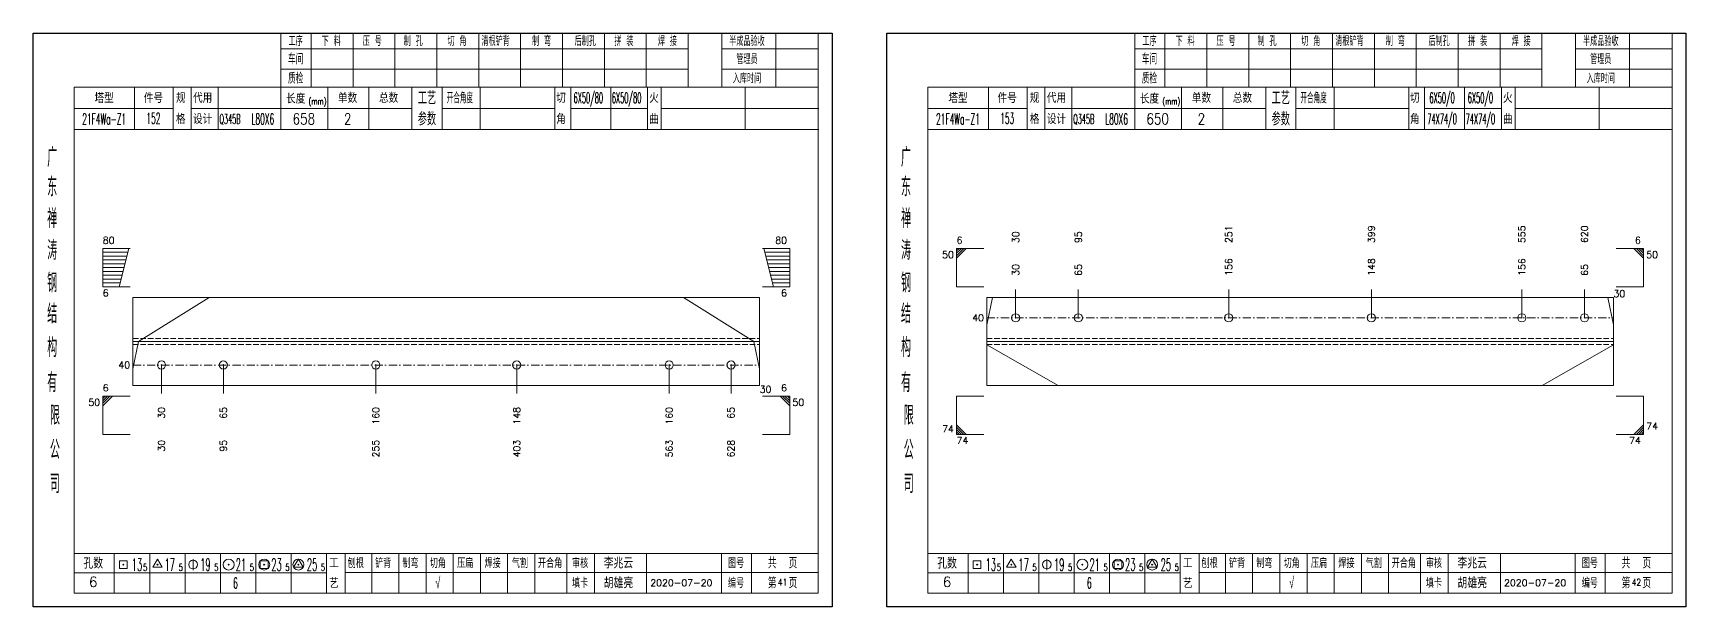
# Model space of a CAD drawing. Extents: x 1310 to 15542, y -76 to 8381.
# Drawn here: x 14002 to 14606, y 5794 to 6004 of the extents above; entities that cross this region are included whole.
import ezdxf
from ezdxf.enums import TextEntityAlignment as Align

# ---------------------------------------------------------------- set-up
doc = ezdxf.new("R2010")
doc.units = 0
doc.header["$MEASUREMENT"] = 0
doc.linetypes.add('一点画线', pattern=[5.2, 3, -1, 0.2, -1])
doc.linetypes.add('虚线', pattern=[2.75, 2, -0.75])
doc.layers.get('0').update_dxf_attribs({"linetype": 'CONTINUOUS', "lineweight": 25})
for name, color, linetype, lineweight in [('1', 7, 'CONTINUOUS', 25), ('4', 7, 'CONTINUOUS', 25), ('5', 7, 'CONTINUOUS', 25)]:
    doc.layers.add(name, color=color, linetype=linetype, lineweight=lineweight)
doc.styles.get("Standard").update_dxf_attribs({"font": 'simplex.shx', "width": 0.7, "height": 3, "bigfont": 'gbhzfs.shx'})

# ---------------------------------------------------------------- blocks, each defined once
blk = doc.blocks.new('孔21.5')
at = {"layer": '5', "color": 7, "linetype": 'Continuous', "lineweight": 13}
for p, q in [((-0.1, -0.1), (0.1, 0.1)), ((0.1, -0.1), (-0.1, 0.1))]:
    blk.add_line(p, q, dxfattribs=at)
blk.add_circle((0, 0), 1, dxfattribs=at)
blk = doc.blocks.new('CTJGK')
at = {"color": 6, "linetype": 'Continuous'}
for p, q in [((0, 209.97), (292.13, 209.97)), ((0, 0), (0, 209.97)), ((292.13, 209.97), (292.13, 0)), ((292.13, 0), (0, 0))]:
    blk.add_line(p, q, dxfattribs=at)

msp = doc.modelspace()

# ---------------------------------------------------------------- linework, layer by layer
at = {"color": 7, "linetype": 'Continuous', "lineweight": 13}
for p, q in [((14027.122, 5924.824), (14037.122, 5924.824)), ((14027.122, 5910.824), (14027.122, 5924.824)), ((14027.122, 5923.424), (14036.272, 5923.424)), ((14027.122, 5922.024), (14035.922, 5922.024)), ((14033.122, 5910.824), (14036.622, 5924.824)), ((14278.252, 5924.824), (14268.252, 5924.824)), ((14272.252, 5910.824), (14268.752, 5924.824)), ((14278.252, 5923.424), (14269.102, 5923.424)), ((14278.252, 5922.024), (14269.452, 5922.024)), ((14278.252, 5910.824), (14278.252, 5924.824)), ((14339.252, 5924.824), (14349.252, 5924.824)), ((14339.252, 5910.824), (14339.252, 5924.824)), ((14340.127, 5924.824), (14339.252, 5923.949)), ((14341.002, 5924.824), (14339.252, 5923.074)), ((14341.877, 5924.824), (14339.252, 5922.199)), ((14342.752, 5924.824), (14339.252, 5921.324)), ((14590.382, 5924.824), (14580.382, 5924.824)), ((14586.882, 5924.824), (14590.382, 5921.324)), ((14587.757, 5924.824), (14590.382, 5922.199)), ((14588.632, 5924.824), (14590.382, 5923.074)), ((14589.507, 5924.824), (14590.382, 5923.949)), ((14590.382, 5910.824), (14590.382, 5924.824)), ((14027.122, 5920.624), (14035.572, 5920.624)), ((14027.122, 5919.224), (14035.222, 5919.224)), ((14027.122, 5917.824), (14034.872, 5917.824)), ((14027.122, 5916.424), (14034.522, 5916.424)), ((14278.252, 5920.624), (14269.802, 5920.624)), ((14278.252, 5919.224), (14270.152, 5919.224)), ((14278.252, 5917.824), (14270.502, 5917.824)), ((14278.252, 5916.424), (14270.852, 5916.424)), ((14027.122, 5915.024), (14034.172, 5915.024)), ((14027.122, 5913.624), (14033.822, 5913.624)), ((14027.122, 5912.224), (14033.472, 5912.224)), ((14027.122, 5910.824), (14037.122, 5910.824)), ((14278.252, 5910.824), (14268.252, 5910.824)), ((14278.252, 5915.024), (14271.202, 5915.024)), ((14278.252, 5913.624), (14271.552, 5913.624)), ((14278.252, 5912.224), (14271.902, 5912.224)), ((14339.252, 5910.824), (14349.252, 5910.824)), ((14360.827, 5899.449), (14360.827, 5909.824)), ((14383.74, 5899.449), (14383.74, 5909.824)), ((14438.731, 5899.449), (14438.731, 5909.824)), ((14490.902, 5899.449), (14490.902, 5909.824)), ((14545.893, 5899.449), (14545.893, 5909.824)), ((14568.806, 5899.449), (14568.806, 5909.824)), ((14590.382, 5910.824), (14580.382, 5910.824)), ((14040.211, 5890.824), (14065.979, 5906.949)), ((14265.162, 5890.824), (14239.394, 5906.949)), ((14350.252, 5896.871), (14352.367, 5906.949)), ((14579.382, 5896.871), (14577.267, 5906.949)), ((14038.122, 5880.746), (14040.211, 5890.824)), ((14267.252, 5880.746), (14265.162, 5890.824)), ((14350.252, 5889.615), (14376.337, 5874.699)), ((14579.382, 5889.615), (14553.296, 5874.699)), ((14048.568, 5882.199), (14048.568, 5871.824)), ((14071.203, 5882.199), (14071.203, 5871.824)), ((14126.918, 5882.199), (14126.918, 5871.824)), ((14178.455, 5882.199), (14178.455, 5871.824)), ((14234.171, 5882.199), (14234.171, 5871.824)), ((14256.805, 5882.199), (14256.805, 5871.824)), ((14027.122, 5870.824), (14037.122, 5870.824)), ((14027.122, 5870.824), (14027.122, 5856.824)), ((14027.997, 5870.824), (14027.122, 5869.949)), ((14028.872, 5870.824), (14027.122, 5869.074)), ((14029.747, 5870.824), (14027.122, 5868.199)), ((14030.622, 5870.824), (14027.122, 5867.324)), ((14278.252, 5870.824), (14268.252, 5870.824)), ((14274.752, 5870.824), (14278.252, 5867.324)), ((14275.627, 5870.824), (14278.252, 5868.199)), ((14276.502, 5870.824), (14278.252, 5869.074)), ((14277.377, 5870.824), (14278.252, 5869.949)), ((14278.252, 5870.824), (14278.252, 5856.824)), ((14339.252, 5870.824), (14349.252, 5870.824)), ((14339.252, 5870.824), (14339.252, 5856.824)), ((14590.382, 5870.824), (14580.382, 5870.824)), ((14590.382, 5870.824), (14590.382, 5856.824)), ((14027.122, 5856.824), (14037.122, 5856.824)), ((14278.252, 5856.824), (14268.252, 5856.824)), ((14342.752, 5856.824), (14339.252, 5860.324)), ((14341.877, 5856.824), (14339.252, 5859.449)), ((14341.002, 5856.824), (14339.252, 5858.574)), ((14340.127, 5856.824), (14339.252, 5857.699)), ((14339.252, 5856.824), (14349.252, 5856.824)), ((14590.382, 5856.824), (14580.382, 5856.824)), ((14586.882, 5856.824), (14590.382, 5860.324)), ((14587.757, 5856.824), (14590.382, 5859.449)), ((14588.632, 5856.824), (14590.382, 5858.574)), ((14589.507, 5856.824), (14590.382, 5857.699))]:
    msp.add_line(p, q, dxfattribs=at)
at = {"color": 7, "linetype": 'Continuous', "lineweight": 18}
for p, q in [((14038.122, 5906.949), (14038.122, 5874.699)), ((14038.122, 5906.949), (14267.252, 5906.949)), ((14267.252, 5906.949), (14267.252, 5874.699)), ((14350.252, 5906.949), (14350.252, 5874.699)), ((14350.252, 5906.949), (14579.382, 5906.949)), ((14579.382, 5906.949), (14579.382, 5874.699)), ((14038.122, 5890.824), (14267.252, 5890.824)), ((14350.252, 5890.824), (14579.382, 5890.824))]:
    msp.add_line(p, q, dxfattribs=at)
at = {"color": 3, "linetype": '一点画线', "lineweight": 13}
for p, q in [((14350.252, 5899.449), (14579.382, 5899.449)), ((14038.122, 5882.199), (14267.252, 5882.199))]:
    msp.add_line(p, q, dxfattribs=at)
at = {"color": 1, "linetype": '虚线', "lineweight": 18}
for p, q in [((14038.122, 5891.949), (14267.252, 5891.949)), ((14350.252, 5891.949), (14579.382, 5891.949)), ((14038.122, 5889.699), (14267.252, 5889.699)), ((14350.252, 5889.699), (14579.382, 5889.699))]:
    msp.add_line(p, q, dxfattribs=at)
at = {"layer": '1', "color": 7, "linetype": 'Continuous', "lineweight": 18}
for p, q in [((14038.122, 5874.699), (14267.252, 5874.699)), ((14350.252, 5874.699), (14579.382, 5874.699))]:
    msp.add_line(p, q, dxfattribs=at)
at = {"layer": '4', "color": 1, "linetype": 'Continuous', "lineweight": 18}
for p, q in [((14001.622, 6003.651), (14001.622, 5793.681)), ((14293.752, 6003.651), (14001.622, 6003.651)), ((14092.252, 6003.651), (14092.252, 5983.811)), ((14103.282, 6003.651), (14103.282, 5983.791)), ((14118.592, 6003.651), (14118.592, 5983.791)), ((14133.912, 6003.651), (14133.912, 5983.791)), ((14149.222, 6003.651), (14149.222, 5983.791)), ((14164.532, 6003.651), (14164.532, 5983.791)), ((14179.842, 6003.651), (14179.842, 5983.791)), ((14195.162, 6003.651), (14195.162, 5983.791)), ((14210.472, 6003.651), (14210.472, 5983.791)), ((14225.782, 6003.651), (14225.782, 5983.791)), ((14241.092, 6003.651), (14241.092, 5983.811)), ((14241.092, 6003.651), (14241.092, 5983.791)), ((14253.372, 6003.651), (14253.372, 5983.791)), ((14273.122, 6003.651), (14273.122, 5983.791)), ((14288.702, 6003.651), (14288.702, 5983.791)), ((14293.752, 5973.851), (14293.752, 6003.651)), ((14313.752, 6003.651), (14313.752, 5793.681)), ((14605.882, 6003.651), (14313.752, 6003.651)), ((14404.382, 6003.651), (14404.382, 5983.811)), ((14415.412, 6003.651), (14415.412, 5983.791)), ((14430.722, 6003.651), (14430.722, 5983.791)), ((14446.042, 6003.651), (14446.042, 5983.791)), ((14461.352, 6003.651), (14461.352, 5983.791)), ((14476.662, 6003.651), (14476.662, 5983.791)), ((14491.972, 6003.651), (14491.972, 5983.791)), ((14507.292, 6003.651), (14507.292, 5983.791)), ((14522.602, 6003.651), (14522.602, 5983.791)), ((14537.912, 6003.651), (14537.912, 5983.791)), ((14553.222, 6003.651), (14553.222, 5983.811)), ((14553.222, 6003.651), (14553.222, 5983.791)), ((14565.502, 6003.651), (14565.502, 5983.791)), ((14585.252, 6003.651), (14585.252, 5983.791)), ((14600.832, 6003.651), (14600.832, 5983.791)), ((14605.882, 5973.851), (14605.882, 6003.651)), ((14241.092, 5997.921), (14092.252, 5997.921)), ((14288.702, 5997.921), (14253.372, 5997.921)), ((14553.222, 5997.921), (14404.382, 5997.921)), ((14600.832, 5997.921), (14565.502, 5997.921)), ((14241.092, 5990.441), (14092.252, 5990.441)), ((14288.702, 5990.441), (14253.372, 5990.441)), ((14553.222, 5990.441), (14404.382, 5990.441)), ((14600.832, 5990.441), (14565.502, 5990.441)), ((14016.632, 5983.791), (14016.632, 5798.731)), ((14288.702, 5983.791), (14016.632, 5983.791)), ((14038.752, 5983.801), (14038.752, 5968.381)), ((14052.902, 5968.381), (14052.902, 5983.791)), ((14059.402, 5968.381), (14059.402, 5983.791)), ((14069.272, 5983.791), (14069.272, 5968.381)), ((14092.252, 5983.811), (14092.252, 5968.381)), ((14109.372, 5983.791), (14109.372, 5968.381)), ((14124.422, 5983.791), (14124.422, 5968.381)), ((14140.122, 5983.791), (14140.122, 5968.381)), ((14151.182, 5983.791), (14151.182, 5968.381)), ((14165.132, 5983.791), (14165.132, 5968.381)), ((14192.432, 5983.791), (14192.432, 5968.381)), ((14198.192, 5983.791), (14198.192, 5968.381)), ((14212.812, 5983.791), (14212.812, 5968.381)), ((14226.272, 5983.791), (14226.272, 5968.381)), ((14231.262, 5983.791), (14231.262, 5968.381)), ((14262.002, 5983.791), (14262.002, 5968.381)), ((14288.702, 5798.731), (14288.702, 5983.791)), ((14328.762, 5983.791), (14328.762, 5798.731)), ((14600.832, 5983.791), (14328.762, 5983.791)), ((14350.882, 5983.801), (14350.882, 5968.381)), ((14365.032, 5968.381), (14365.032, 5983.791)), ((14371.532, 5968.381), (14371.532, 5983.791)), ((14381.402, 5983.791), (14381.402, 5968.381)), ((14404.382, 5983.811), (14404.382, 5968.381)), ((14421.502, 5983.791), (14421.502, 5968.381)), ((14436.552, 5983.791), (14436.552, 5968.381)), ((14452.252, 5983.791), (14452.252, 5968.381)), ((14463.312, 5983.791), (14463.312, 5968.381)), ((14477.262, 5983.791), (14477.262, 5968.381)), ((14504.562, 5983.791), (14504.562, 5968.381)), ((14510.322, 5983.791), (14510.322, 5968.381)), ((14524.942, 5983.791), (14524.942, 5968.381)), ((14538.402, 5983.791), (14538.402, 5968.381)), ((14543.392, 5983.791), (14543.392, 5968.381)), ((14574.132, 5983.791), (14574.132, 5968.381)), ((14600.832, 5798.731), (14600.832, 5983.791)), ((14052.902, 5976.031), (14016.632, 5976.031)), ((14140.122, 5976.081), (14059.402, 5976.081)), ((14151.182, 5976.081), (14192.432, 5976.081)), ((14198.192, 5976.081), (14226.272, 5976.081)), ((14231.262, 5976.081), (14288.882, 5976.081)), ((14293.752, 5793.681), (14293.752, 5973.851)), ((14365.032, 5976.031), (14328.762, 5976.031)), ((14452.252, 5976.081), (14371.532, 5976.081)), ((14463.312, 5976.081), (14504.562, 5976.081)), ((14510.322, 5976.081), (14538.402, 5976.081)), ((14543.392, 5976.081), (14601.012, 5976.081)), ((14605.882, 5793.681), (14605.882, 5973.851)), ((14288.882, 5968.381), (14016.632, 5968.381)), ((14601.012, 5968.381), (14328.762, 5968.381)), ((14016.632, 5813.261), (14288.702, 5813.261)), ((14031.322, 5813.261), (14031.322, 5798.731)), ((14044.252, 5798.731), (14044.252, 5813.261)), ((14057.182, 5813.261), (14057.182, 5798.731)), ((14070.102, 5798.731), (14070.102, 5813.261)), ((14083.032, 5813.261), (14083.032, 5798.731)), ((14095.962, 5798.731), (14095.962, 5813.261)), ((14108.882, 5798.731), (14108.882, 5813.261)), ((14115.752, 5798.731), (14115.752, 5813.261)), ((14125.412, 5798.731), (14125.412, 5813.261)), ((14135.352, 5798.731), (14135.352, 5813.261)), ((14145.292, 5798.731), (14145.292, 5813.261)), ((14155.242, 5798.731), (14155.242, 5813.261)), ((14165.182, 5798.731), (14165.182, 5813.261)), ((14175.122, 5798.731), (14175.122, 5813.261)), ((14185.072, 5798.731), (14185.072, 5813.261)), ((14196.712, 5798.731), (14196.712, 5813.261)), ((14206.862, 5798.731), (14206.862, 5813.261)), ((14225.922, 5798.731), (14225.922, 5813.261)), ((14253.302, 5798.731), (14253.302, 5813.261)), ((14264.262, 5798.731), (14264.262, 5813.261)), ((14328.762, 5813.261), (14600.832, 5813.261)), ((14343.452, 5813.261), (14343.452, 5798.731)), ((14356.382, 5798.731), (14356.382, 5813.261)), ((14369.312, 5813.261), (14369.312, 5798.731)), ((14382.232, 5798.731), (14382.232, 5813.261)), ((14395.162, 5813.261), (14395.162, 5798.731)), ((14408.092, 5798.731), (14408.092, 5813.261)), ((14421.012, 5798.731), (14421.012, 5813.261)), ((14427.882, 5798.731), (14427.882, 5813.261)), ((14437.542, 5798.731), (14437.542, 5813.261)), ((14447.482, 5798.731), (14447.482, 5813.261)), ((14457.422, 5798.731), (14457.422, 5813.261)), ((14467.372, 5798.731), (14467.372, 5813.261)), ((14477.312, 5798.731), (14477.312, 5813.261)), ((14487.252, 5798.731), (14487.252, 5813.261)), ((14497.202, 5798.731), (14497.202, 5813.261)), ((14508.842, 5798.731), (14508.842, 5813.261)), ((14518.992, 5798.731), (14518.992, 5813.261)), ((14538.052, 5798.731), (14538.052, 5813.261)), ((14565.432, 5798.731), (14565.432, 5813.261)), ((14576.392, 5798.731), (14576.392, 5813.261)), ((14108.882, 5806.131), (14016.632, 5806.131)), ((14115.712, 5806.291), (14288.702, 5806.291)), ((14421.012, 5806.131), (14328.762, 5806.131)), ((14427.842, 5806.291), (14600.832, 5806.291)), ((14016.632, 5798.731), (14288.702, 5798.731)), ((14328.762, 5798.731), (14600.832, 5798.731)), ((14001.622, 5793.681), (14293.752, 5793.681)), ((14313.752, 5793.681), (14605.882, 5793.681))]:
    msp.add_line(p, q, dxfattribs=at)
at = {"layer": '4', "color": 7, "linetype": 'Continuous', "lineweight": 13}
for p, q in [((14033.208, 5807.767), (14033.208, 5810.595)), ((14033.208, 5810.595), (14036.036, 5810.595)), ((14036.036, 5807.767), (14033.208, 5807.767)), ((14034.422, 5808.981), (14034.822, 5809.381)), ((14034.822, 5808.981), (14034.422, 5809.381)), ((14036.036, 5810.595), (14036.036, 5807.767)), ((14047.122, 5811.181), (14045.39, 5808.181)), ((14045.39, 5808.181), (14048.854, 5808.181)), ((14046.922, 5808.981), (14047.322, 5809.381)), ((14047.322, 5808.981), (14046.922, 5809.381)), ((14048.854, 5808.181), (14047.122, 5811.181)), ((14060.122, 5811.181), (14060.122, 5807.181)), ((14072.922, 5808.981), (14073.322, 5809.381)), ((14073.322, 5808.981), (14072.922, 5809.381)), ((14084.708, 5807.767), (14084.708, 5810.595)), ((14084.708, 5810.595), (14087.536, 5810.595)), ((14087.536, 5807.767), (14084.708, 5807.767)), ((14085.922, 5808.981), (14086.322, 5809.381)), ((14086.322, 5808.981), (14085.922, 5809.381)), ((14087.536, 5810.595), (14087.536, 5807.767)), ((14098.622, 5811.181), (14096.89, 5808.181)), ((14096.89, 5808.181), (14100.354, 5808.181)), ((14098.422, 5808.981), (14098.822, 5809.381)), ((14098.822, 5808.981), (14098.422, 5809.381)), ((14100.354, 5808.181), (14098.622, 5811.181)), ((14345.338, 5807.767), (14345.338, 5810.595)), ((14345.338, 5810.595), (14348.166, 5810.595)), ((14348.166, 5807.767), (14345.338, 5807.767)), ((14346.552, 5808.981), (14346.952, 5809.381)), ((14346.952, 5808.981), (14346.552, 5809.381)), ((14348.166, 5810.595), (14348.166, 5807.767)), ((14359.252, 5811.181), (14357.52, 5808.181)), ((14357.52, 5808.181), (14360.984, 5808.181)), ((14359.052, 5808.981), (14359.452, 5809.381)), ((14359.452, 5808.981), (14359.052, 5809.381)), ((14360.984, 5808.181), (14359.252, 5811.181)), ((14372.252, 5811.181), (14372.252, 5807.181)), ((14385.052, 5808.981), (14385.452, 5809.381)), ((14385.452, 5808.981), (14385.052, 5809.381)), ((14396.838, 5807.767), (14396.838, 5810.595)), ((14396.838, 5810.595), (14399.666, 5810.595)), ((14399.666, 5807.767), (14396.838, 5807.767)), ((14398.052, 5808.981), (14398.452, 5809.381)), ((14398.452, 5808.981), (14398.052, 5809.381)), ((14399.666, 5810.595), (14399.666, 5807.767)), ((14410.752, 5811.181), (14409.02, 5808.181)), ((14409.02, 5808.181), (14412.484, 5808.181)), ((14410.552, 5808.981), (14410.952, 5809.381)), ((14410.952, 5808.981), (14410.552, 5809.381)), ((14412.484, 5808.181), (14410.752, 5811.181))]:
    msp.add_line(p, q, dxfattribs=at)
for centre, radius in [((14060.122, 5809.181), 1.6), ((14073.122, 5809.181), 2), ((14086.122, 5809.181), 2), ((14098.622, 5809.181), 2), ((14372.252, 5809.181), 1.6), ((14385.252, 5809.181), 2), ((14398.252, 5809.181), 2), ((14410.752, 5809.181), 2)]:
    msp.add_circle(centre, radius, dxfattribs=at)

# ---------------------------------------------------------------- block references
at = {"color": 0, "linetype": 'Continuous'}
for p in [(14001.622, 5793.681), (14313.752, 5793.681)]:
    msp.add_blockref('CTJGK', p, dxfattribs=at)
at = {"color": 8, "linetype": 'Continuous', "lineweight": 9, "xscale": 1.5, "yscale": 1.5, "zscale": 1.5}
for p in [(14360.827, 5899.449), (14383.74, 5899.449), (14438.731, 5899.449), (14490.902, 5899.449), (14545.893, 5899.449), (14568.806, 5899.449)]:
    msp.add_blockref('孔21.5', p, dxfattribs=at)
at = {"layer": '1', "color": 8, "linetype": 'Continuous', "lineweight": 9, "xscale": 1.5, "yscale": 1.5, "zscale": 1.5}
for p in [(14048.568, 5882.199), (14071.203, 5882.199), (14126.918, 5882.199), (14178.455, 5882.199), (14234.171, 5882.199), (14256.805, 5882.199)]:
    msp.add_blockref('孔21.5', p, dxfattribs=at)

# ---------------------------------------------------------------- texts
at = {"color": 7, "linetype": 'Continuous', "lineweight": 13}
for s, p in [('80', (14027.122, 5925.824)), ('6', (14339.252, 5925.824)), ('6', (14027.122, 5871.824)), ('74', (14591.382, 5857.824))]:
    msp.add_text(s, height=2.5, dxfattribs=at).set_placement(p, align=Align.BOTTOM_LEFT)
for s, p in [('80', (14277.252, 5925.824)), ('6', (14589.382, 5925.824)), ('6', (14277.252, 5871.824)), ('74', (14338.252, 5856.824))]:
    msp.add_text(s, height=2.5, dxfattribs=at).set_placement(p, align=Align.BOTTOM_RIGHT)
for s, p in [('30', (14360.827, 5926.824)), ('95', (14383.74, 5926.824)), ('251', (14438.731, 5926.824)), ('399', (14490.902, 5926.824)), ('555', (14545.893, 5926.824)), ('620', (14568.806, 5926.824))]:
    msp.add_text(s, height=2.5, rotation=90, dxfattribs=at).set_placement(p, align=Align.MIDDLE_LEFT)
for s, p in [('50', (14338.252, 5923.824)), ('6', (14277.252, 5909.824)), ('50', (14026.122, 5869.824)), ('74', (14589.382, 5855.824))]:
    msp.add_text(s, height=2.5, dxfattribs=at).set_placement(p, align=Align.TOP_RIGHT)
for s, p in [('50', (14591.382, 5923.824)), ('6', (14027.122, 5909.824)), ('50', (14279.252, 5869.824)), ('74', (14339.252, 5855.824))]:
    msp.add_text(s, height=2.5, dxfattribs=at).set_placement(p, align=Align.TOP_LEFT)
at = {"color": 8, "linetype": 'Continuous', "lineweight": 9}
for s, p in [('30', (14360.827, 5914.824)), ('65', (14383.74, 5914.824)), ('156', (14438.731, 5914.824)), ('148', (14490.902, 5914.824)), ('156', (14545.893, 5914.824)), ('65', (14568.806, 5914.824))]:
    msp.add_text(s, height=2.5, rotation=90, dxfattribs=at).set_placement(p, align=Align.MIDDLE_LEFT)
at = {"color": 7, "linetype": 'Continuous', "lineweight": 13}
msp.add_text('30', height=2.5, dxfattribs=at).set_placement((14579.382, 5908.324), align=Align.MIDDLE_LEFT)
for p in [(14349.252, 5899.449), (14037.122, 5882.199)]:
    msp.add_text('40', height=2.5, dxfattribs=at).set_placement(p, align=Align.MIDDLE_RIGHT)
at = {"layer": '1', "color": 7, "linetype": 'Continuous', "lineweight": 13}
msp.add_text('30', height=2.5, dxfattribs=at).set_placement((14267.252, 5873.324), align=Align.MIDDLE_LEFT)
at = {"layer": '1', "color": 8, "linetype": 'Continuous', "lineweight": 9}
for s, p in [('30', (14048.568, 5866.824)), ('65', (14071.203, 5866.824)), ('160', (14126.918, 5866.824)), ('148', (14178.455, 5866.824)), ('160', (14234.171, 5866.824)), ('65', (14256.805, 5866.824))]:
    msp.add_text(s, height=2.5, rotation=90, dxfattribs=at).set_placement(p, align=Align.MIDDLE_RIGHT)
at = {"layer": '1', "color": 7, "linetype": 'Continuous', "lineweight": 13}
for s, p in [('30', (14048.568, 5854.824)), ('95', (14071.203, 5854.824)), ('255', (14126.918, 5854.824)), ('403', (14178.455, 5854.824)), ('563', (14234.171, 5854.824)), ('628', (14256.805, 5854.824))]:
    msp.add_text(s, height=2.5, rotation=90, dxfattribs=at).set_placement(p, align=Align.MIDDLE_RIGHT)
at = {"layer": '4', "color": 1, "linetype": 'Continuous', "lineweight": 25}
for s, height, width, p in [('工序', 3.7, 0.7, (14097.622, 6000.781)), ('下 料', 3.7, 0.7, (14110.622, 6000.781)), ('压 号', 3.7, 0.7, (14125.622, 6000.781)), ('制 孔', 3.7, 0.7, (14140.622, 6000.781)), ('切 角', 3.7, 0.7, (14156.622, 6000.781)), ('清根铲背 ', 3.7, 0.7, (14171.622, 6000.781)), (' 制 弯', 3.7, 0.7, (14186.622, 6000.781)), (' 后制孔', 3.7, 0.7, (14202.622, 6000.781)), ('拼 装', 3.7, 0.7, (14217.622, 6000.781)), (' 焊 接', 3.7, 0.7, (14232.622, 6000.781)), ('半成品验收', 3.7, 0.7, (14262.622, 6000.781)), ('工序', 3.7, 0.7, (14409.752, 6000.781)), ('下 料', 3.7, 0.7, (14422.752, 6000.781)), ('压 号', 3.7, 0.7, (14437.752, 6000.781)), ('制 孔', 3.7, 0.7, (14452.752, 6000.781)), ('切 角', 3.7, 0.7, (14468.752, 6000.781)), ('清根铲背 ', 3.7, 0.7, (14483.752, 6000.781)), (' 制 弯', 3.7, 0.7, (14498.752, 6000.781)), (' 后制孔', 3.7, 0.7, (14514.752, 6000.781)), ('拼 装', 3.7, 0.7, (14529.752, 6000.781)), (' 焊 接', 3.7, 0.7, (14544.752, 6000.781)), ('半成品验收', 3.7, 0.7, (14574.752, 6000.781)), ('车间', 4, 0.7, (14097.622, 5994.181)), ('管理员', 3.7, 0.7, (14262.622, 5994.181)), ('车间', 4, 0.7, (14409.752, 5994.181)), ('管理员', 3.7, 0.7, (14574.752, 5994.181)), ('质检', 4, 0.7, (14097.622, 5987.121)), ('入库时间', 3.7, 0.7, (14262.622, 5987.121)), ('质检', 4, 0.7, (14409.752, 5987.121)), ('入库时间', 3.7, 0.7, (14574.752, 5987.121)), ('工艺', 4.8, 0.7, (14145.622, 5979.941)), ('开合角度', 4, 0.6, (14157.622, 5979.941)), ('6X50/80', 3.8, 0.4, (14204.622, 5979.941)), ('6X50/80', 3.8, 0.4, (14218.622, 5979.941)), ('工艺', 4.8, 0.7, (14457.752, 5979.941)), ('开合角度', 4, 0.6, (14469.752, 5979.941)), ('6X50/0', 3.8, 0.4, (14516.752, 5979.941)), ('6X50/0', 3.8, 0.4, (14530.752, 5979.941)), ('(mm)', 2.24, 0.7, (14105.622, 5978.681)), ('(mm)', 2.24, 0.7, (14417.752, 5978.681)), ('21F4Wa-Z1', 4, 0.5, (14027.622, 5972.201)), ('152', 4, 0.5, (14045.622, 5972.451)), ('Q345B', 3.5, 0.5, (14073.622, 5972.181)), ('L80X6', 4, 0.5, (14085.622, 5972.181)), ('658', 4, 0.8, (14100.622, 5972.231)), ('2', 4, 0.8, (14116.622, 5972.231)), ('参数', 4.8, 0.7, (14145.622, 5972.231)), ('21F4Wa-Z1', 4, 0.5, (14339.752, 5972.201)), ('153', 4, 0.5, (14357.752, 5972.451)), ('Q345B', 3.5, 0.5, (14385.752, 5972.181)), ('L80X6', 4, 0.5, (14397.752, 5972.181)), ('650', 4, 0.8, (14412.752, 5972.231)), ('2', 4, 0.8, (14428.752, 5972.231)), ('参数', 4.8, 0.7, (14457.752, 5972.231)), ('74X74/0', 3.8, 0.4, (14516.752, 5972.231)), ('74X74/0', 3.8, 0.4, (14530.752, 5972.231)), ('广', 6.96, 0.7, (14008.622, 5958.151)), ('广', 6.96, 0.7, (14320.752, 5958.151)), ('东', 6.96, 0.7, (14008.622, 5947.361)), ('东', 6.96, 0.7, (14320.752, 5947.361)), ('禅', 6.96, 0.7, (14008.622, 5935.771)), ('禅', 6.96, 0.7, (14320.752, 5935.771)), ('涛', 6.96, 0.7, (14008.622, 5924.171)), ('涛', 6.96, 0.7, (14320.752, 5924.171)), ('钢', 6.96, 0.7, (14008.622, 5912.281)), ('钢', 6.96, 0.7, (14320.752, 5912.281)), ('结', 6.96, 0.7, (14008.622, 5900.971)), ('结', 6.96, 0.7, (14320.752, 5900.971)), ('构', 6.96, 0.7, (14008.622, 5888.591)), ('构', 6.96, 0.7, (14320.752, 5888.591)), ('有', 6.96, 0.7, (14008.622, 5875.781)), ('有', 6.96, 0.7, (14320.752, 5875.781)), ('限', 6.96, 0.7, (14009.622, 5863.781)), ('限', 6.96, 0.7, (14321.752, 5863.781)), ('公', 6.96, 0.7, (14009.622, 5851.241)), ('公', 6.96, 0.7, (14321.752, 5851.241)), ('司', 6.96, 0.7, (14009.622, 5838.761)), ('司', 6.96, 0.7, (14321.752, 5838.761)), ('13', 4.47, 0.5, (14039.622, 5809.181)), ('5', 2.68, 0.6, (14042.622, 5808.181)), ('17', 4.47, 0.5, (14051.622, 5809.181)), ('5', 2.68, 0.6, (14055.622, 5808.181)), ('19', 4.47, 0.5, (14064.622, 5809.181)), ('5', 2.68, 0.6, (14068.622, 5808.181)), ('21', 4.47, 0.5, (14077.622, 5809.181)), ('5', 2.68, 0.6, (14081.622, 5808.181)), ('23', 4.47, 0.5, (14090.622, 5809.181)), ('5', 2.68, 0.6, (14094.622, 5808.181)), ('25', 4.47, 0.5, (14103.622, 5809.181)), ('5', 2.68, 0.6, (14107.622, 5808.181)), ('刨根', 3.7, 0.8, (14119.622, 5809.781)), ('铲背', 3.7, 0.8, (14129.622, 5809.781)), ('制弯', 3.7, 0.8, (14139.622, 5809.781)), ('切角', 3.7, 0.8, (14149.622, 5809.781)), ('压扁', 3.7, 0.8, (14159.622, 5809.781)), ('焊接', 3.7, 0.8, (14169.622, 5809.781)), ('气割', 3.7, 0.8, (14179.622, 5809.781)), ('开合角', 3.7, 0.8, (14190.622, 5809.781)), ('审核', 3.7, 0.8, (14201.622, 5809.781)), ('图号', 3.7, 0.8, (14258.622, 5809.781)), ('共  页', 4, 0.8, (14275.622, 5809.781)), ('13', 4.47, 0.5, (14351.752, 5809.181)), ('5', 2.68, 0.6, (14354.752, 5808.181)), ('17', 4.47, 0.5, (14363.752, 5809.181)), ('5', 2.68, 0.6, (14367.752, 5808.181)), ('19', 4.47, 0.5, (14376.752, 5809.181)), ('5', 2.68, 0.6, (14380.752, 5808.181)), ('21', 4.47, 0.5, (14389.752, 5809.181)), ('5', 2.68, 0.6, (14393.752, 5808.181)), ('23', 4.47, 0.5, (14402.752, 5809.181)), ('5', 2.68, 0.6, (14406.752, 5808.181)), ('25', 4.47, 0.5, (14415.752, 5809.181)), ('5', 2.68, 0.6, (14419.752, 5808.181)), ('刨根', 3.7, 0.8, (14431.752, 5809.781)), ('铲背', 3.7, 0.8, (14441.752, 5809.781)), ('制弯', 3.7, 0.8, (14451.752, 5809.781)), ('切角', 3.7, 0.8, (14461.752, 5809.781)), ('压扁', 3.7, 0.8, (14471.752, 5809.781)), ('焊接', 3.7, 0.8, (14481.752, 5809.781)), ('气割', 3.7, 0.8, (14491.752, 5809.781)), ('开合角', 3.7, 0.8, (14502.752, 5809.781)), ('审核', 3.7, 0.8, (14513.752, 5809.781)), ('图号', 3.7, 0.8, (14570.752, 5809.781)), ('共  页', 4, 0.8, (14587.752, 5809.781)), ('6', 4, 0.5, (14075.622, 5802.431)), ('√', 4, 0.6, (14149.622, 5802.511)), ('填卡', 3.7, 0.8, (14201.622, 5802.511)), ('编号', 3.7, 0.8, (14258.622, 5802.511)), ('第  页', 4, 0.8, (14275.622, 5802.511)), ('6', 4, 0.5, (14387.752, 5802.431)), ('√', 4, 0.6, (14461.752, 5802.511)), ('填卡', 3.7, 0.8, (14513.752, 5802.511)), ('编号', 3.7, 0.8, (14570.752, 5802.511)), ('第  页', 4, 0.8, (14587.752, 5802.511))]:
    msp.add_text(s, height=height, dxfattribs=dict(at, width=width)).set_placement(p, align=Align.MIDDLE_CENTER)
for s, height, p in [('单数', 3.7, (14116.622, 5979.941)), ('总数', 3.7, (14131.622, 5979.941)), ('单数', 3.7, (14428.752, 5979.941)), ('总数', 3.7, (14443.752, 5979.941)), ('塔型', 3.7, (14027.622, 5979.911)), ('件号', 3.7, (14045.622, 5979.911)), ('规', 3.7, (14055.622, 5979.941)), ('代用', 3.7, (14063.622, 5979.941)), ('长度', 3.7, (14097.622, 5979.681)), ('切', 3.7, (14194.622, 5979.941)), ('火', 3.7, (14228.622, 5979.941)), ('塔型', 3.7, (14339.752, 5979.911)), ('件号', 3.7, (14357.752, 5979.911)), ('规', 3.7, (14367.752, 5979.941)), ('代用', 3.7, (14375.752, 5979.941)), ('长度', 3.7, (14409.752, 5979.681)), ('切', 3.7, (14506.752, 5979.941)), ('火', 3.7, (14540.752, 5979.941)), ('格', 3.7, (14055.622, 5972.231)), ('设计', 3.7, (14063.622, 5972.231)), ('角', 3.7, (14194.622, 5972.231)), ('曲', 3.7, (14228.622, 5972.231)), ('格', 3.7, (14367.752, 5972.231)), ('设计', 3.7, (14375.752, 5972.231)), ('角', 3.7, (14506.752, 5972.231)), ('曲', 3.7, (14540.752, 5972.231)), ('孔数', 4, (14023.622, 5809.701)), ('工', 3.7, (14111.622, 5809.781)), ('李兆云', 4, (14215.622, 5809.781)), ('孔数', 4, (14335.752, 5809.701)), ('工', 3.7, (14423.752, 5809.781)), ('李兆云', 4, (14527.752, 5809.781)), ('6', 3.7, (14023.622, 5802.871)), ('艺', 3.7, (14111.622, 5802.431)), ('胡雄亮', 4, (14215.622, 5802.511)), ('2020-07-20', 2.5, (14238.622, 5802.511)), ('6', 3.7, (14335.752, 5802.871)), ('艺', 3.7, (14423.752, 5802.431)), ('胡雄亮', 4, (14527.752, 5802.511)), ('2020-07-20', 2.5, (14550.752, 5802.511))]:
    msp.add_text(s, height=height, dxfattribs=at).set_placement(p, align=Align.MIDDLE_CENTER)
at = {"layer": '4', "color": 6, "linetype": 'Continuous', "lineweight": 25, "width": 0.8}
for s, p in [('41', (14275.647, 5802.739)), ('42', (14587.777, 5802.739))]:
    msp.add_text(s, height=2.5, dxfattribs=at).set_placement(p, align=Align.MIDDLE_CENTER)

doc.saveas('drawing.dxf')
